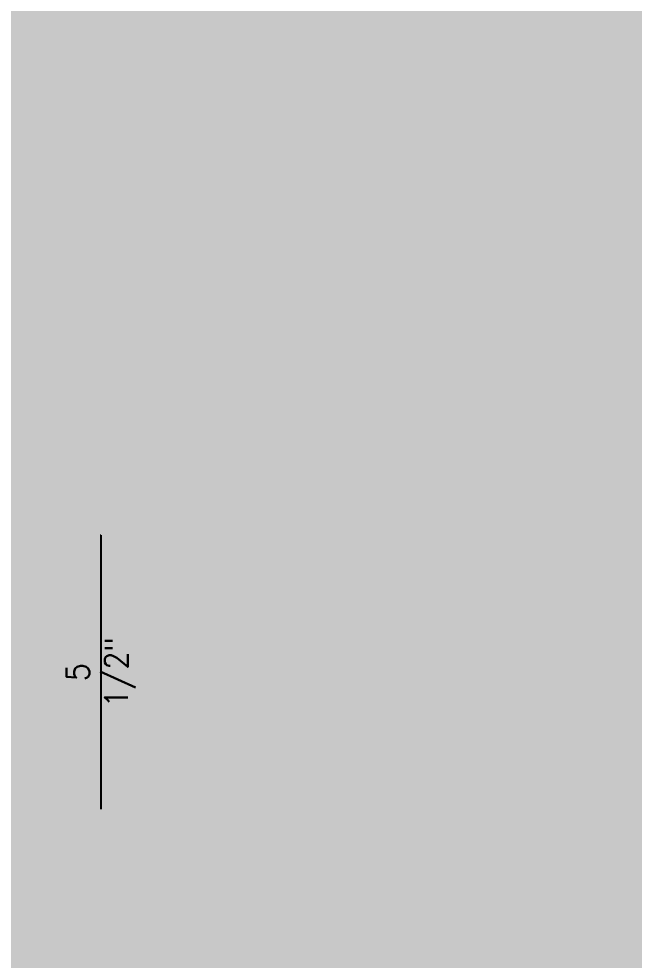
# Model space of a CAD drawing. Header units: millimetres. Extents: x -957 to 3394, y -3 to 3008.
# Drawn here: x 1776.3 to 2097.2, y 1388.8 to 1879.9 of the extents above; entities that cross this region are included whole.
import ezdxf

# ---------------------------------------------------------------- set-up
doc = ezdxf.new("R2010")
doc.units = ezdxf.units.MM
doc.layers.add('DIMENSION', color=7, linetype='CONTINUOUS')
doc.layers.add('HATCHES', color=7, linetype='CONTINUOUS')
doc.styles.get("Standard").update_dxf_attribs({"font": 'STANDARD'})
doc.dimstyles.get("Standard").update_dxf_attribs({"dimscale": 4, "dimtxt": 3, "dimasz": 3, "dimexe": 0, "dimexo": 0, "dimgap": 0.09, "dimtad": 0, "dimtoh": 1, "dimdec": 0, "dimlunit": 4, "dimtxsty": 'STANDARD', "dimcen": 0.09, "dimclrd": 256, "dimclre": 256, "dimclrt": 256, "dimadec": 0, "dimazin": 0, "dimtfac": 1, "dimtdec": 4, "dimtofl": 0, "dimtmove": 0, "dimatfit": 3, "dimfxl": 1, "dimtolj": 1, "dimtzin": 0, "dimarcsym": 0})

# ---------------------------------------------------------------- blocks, each defined once
blk = doc.blocks.new('*D14')
at = {"layer": 'DIMENSION', "linetype": 'ByBlock', "lineweight": -2}
for p, q in [((1818.6, 1610.45), (1819.04, 1610.45)), ((1819.04, 1610.45), (1819.04, 1467.58)), ((1819.04, 1467.58), (1819.04, 1467.58))]:
    blk.add_line(p, q, dxfattribs=at)
for points in [[(1819.04, 1610.45), (1821.04, 1598.45), (1817.04, 1598.45)], [(1819.04, 1467.58), (1817.04, 1479.58), (1821.04, 1479.58)]]:
    blk.add_solid(points, dxfattribs=at)
at = {"layer": 'DIMENSION', "linetype": 'CONTINUOUS', "lineweight": -2, "insert": (1819.04, 1539.02), "char_height": 12, "width": 48.3333, "attachment_point": 5, "rotation": 90}
blk.add_mtext('5 1/2"', dxfattribs=at)

msp = doc.modelspace()

# ---------------------------------------------------------------- hatches: boundary and pattern name
at = {"layer": 'HATCHES'}
msp.add_hatch(color=253, dxfattribs=at).paths.add_polyline_path([(3284.08, 953.45), (3285.08, 2124.7), (712.53, 2126.9), (711.53, 951.72)], flags=0)

# ---------------------------------------------------------------- dimensions: what is measured, and where the dimension line sits
at = {"layer": 'DIMENSION'}
dim = msp.add_linear_dim(base=(1819.04, 1467.58), p1=(1818.6, 1610.45), p2=(1819.04, 1467.58), angle=90, dimstyle='Standard', dxfattribs=at)
dim.commit()
dim.dimension.update_dxf_attribs({"geometry": '*D14', "text_midpoint": (1819.04, 1539.02)})

doc.saveas('drawing.dxf')
